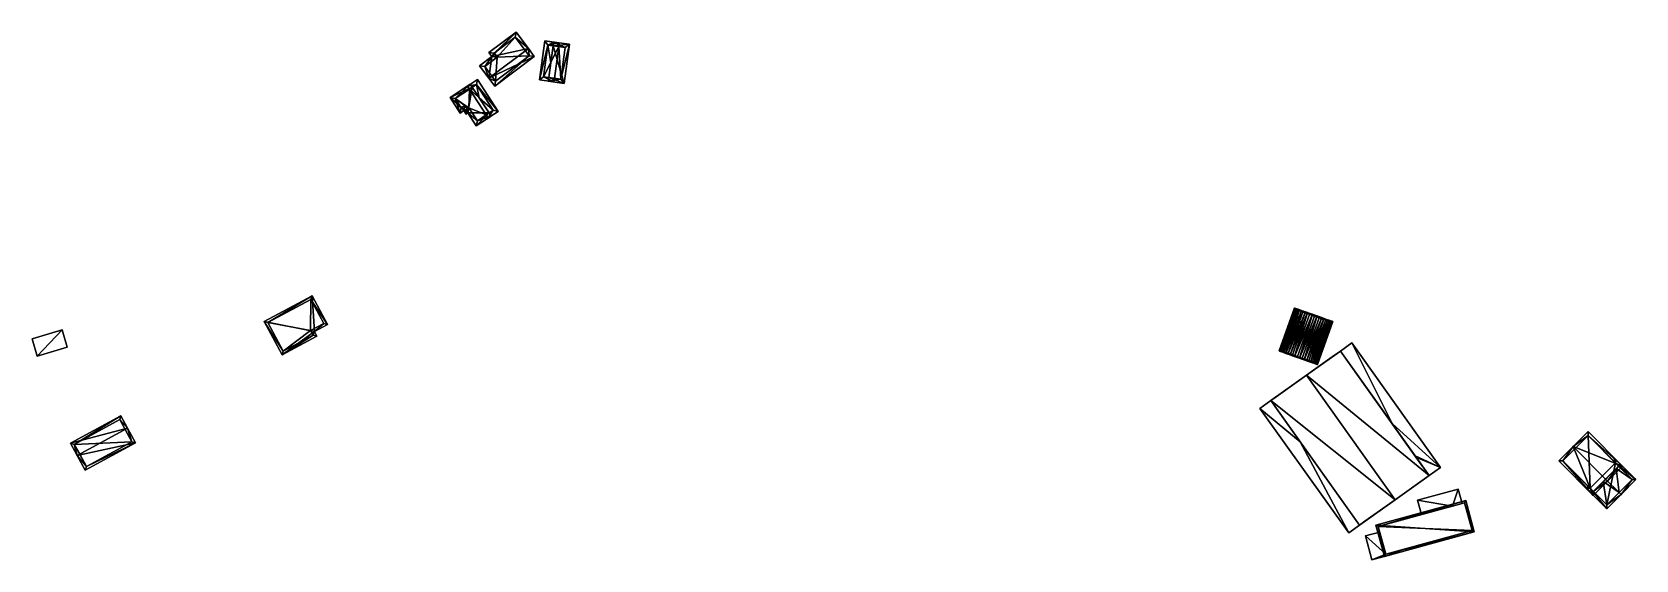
# Model space of a CAD drawing. Header units: inches. Extents: x 2718892 to 2719330, y 1076863 to 1077007.
import ezdxf

# ---------------------------------------------------------------- set-up
doc = ezdxf.new("R2010")
doc.units = ezdxf.units.IN
doc.header["$MEASUREMENT"] = 0
doc.layers.add('Gebaeude Einzelhaus', color=10, linetype='Continuous')
doc.layers.add('Offenes Gebaeude', color=10, linetype='Continuous')

msp = doc.modelspace()

# ---------------------------------------------------------------- meshes
at = {"layer": 'Gebaeude Einzelhaus'}
mesh = msp.add_polyface(dxfattribs=at)
corners = [(2719029.26, 1077000.293, 479.007), (2719016.86, 1076994.396, 479.876), (2719018.474, 1076992.235, 479.007), (2719027.645, 1077002.454, 479.876), (2719024.275, 1077006.966, 479.007), (2719017.704, 1077000.32, 479.222), (2719016.87, 1077001.435, 479.007), (2719014.321, 1076997.794, 479.222), (2719027.86, 1077000.495, 479.329), (2719018.676, 1076993.635, 479.329), (2719024.073, 1077005.566, 479.161), (2719026.844, 1077001.856, 479.876), (2719018.27, 1077001.233, 479.161), (2719015.721, 1076997.591, 479.376), (2719019.104, 1077000.118, 479.376), (2719017.661, 1076994.994, 479.876), (2719027.86, 1077000.495, 473.223), (2719024.073, 1077005.566, 473.223), (2719018.27, 1077001.233, 473.223), (2719019.104, 1077000.118, 473.223), (2719015.721, 1076997.591, 473.223), (2719018.676, 1076993.635, 473.223)]
mesh.append_faces([[corners[k] for k in face] for face in [(19, 21, 20), (17, 19, 18), (16, 21, 19), (16, 19, 17), (8, 21, 16), (9, 21, 8), (20, 21, 15), (15, 21, 9), (13, 20, 15), (19, 20, 14), (14, 20, 13), (18, 19, 12), (12, 19, 14), (17, 18, 12), (10, 17, 12), (16, 17, 11), (11, 17, 10), (8, 16, 11), (15, 9, 1), (13, 15, 1), (7, 13, 1), (14, 13, 5), (12, 14, 5), (5, 13, 7), (6, 12, 5), (10, 12, 4), (4, 12, 6), (11, 10, 3), (8, 11, 3), (3, 10, 4), (0, 8, 3), (2, 9, 8), (1, 9, 2), (2, 8, 0), (7, 1, 5), (6, 5, 4), (5, 1, 3), (4, 5, 3), (3, 1, 0), (0, 1, 2)]])
mesh = msp.add_polyface(dxfattribs=at)
corners = [(2719031.759, 1076994.77, 479.311), (2719033.177, 1076994.576, 479.497), (2719033.742, 1076998.704, 479.497), (2719032.943, 1077003.431, 479.311), (2719034.362, 1077003.237, 479.497), (2719036.054, 1077004.015, 479.702), (2719035.919, 1077003.024, 479.702), (2719032.088, 1077004.558, 479.181), (2719030.633, 1076993.915, 479.181), (2719034.599, 1076993.373, 479.702), (2719034.734, 1076994.363, 479.702), (2719034.498, 1077004.228, 479.498), (2719031.759, 1076994.77, 472.793), (2719032.943, 1077003.431, 472.793), (2719034.362, 1077003.237, 472.793), (2719035.919, 1077003.024, 472.793), (2719033.177, 1076994.576, 472.793), (2719034.734, 1076994.363, 472.793), (2719034.498, 1077004.228, 480.05), (2719034.362, 1077003.237, 480.05), (2719038.824, 1077003.636, 479.181), (2719037.369, 1076992.994, 479.181), (2719033.177, 1076994.576, 480.05), (2719033.041, 1076993.586, 480.05), (2719037.698, 1077002.781, 479.38), (2719036.514, 1076994.12, 479.38), (2719034.272, 1077002.578, 479.497), (2719037.698, 1077002.781, 472.793), (2719036.514, 1076994.12, 472.793)]
mesh.append_faces([[corners[k] for k in face] for face in [(27, 28, 15), (15, 28, 17), (10, 22, 1), (28, 25, 17), (17, 25, 10), (10, 25, 22), (6, 24, 15), (15, 24, 27), (4, 19, 6), (6, 19, 24), (28, 27, 25), (25, 27, 24), (26, 1, 22), (4, 26, 19), (26, 22, 19), (23, 25, 21), (22, 25, 23), (18, 24, 19), (25, 24, 20), (21, 25, 20), (20, 24, 18), (23, 21, 22), (22, 21, 19), (19, 21, 20), (18, 19, 20), (15, 17, 12), (15, 12, 13), (17, 1, 16), (17, 10, 1), (16, 0, 12), (16, 1, 0), (14, 4, 15), (15, 4, 6), (13, 3, 14), (14, 3, 4), (13, 12, 3), (3, 12, 0), (3, 0, 8), (7, 3, 8), (11, 3, 7), (5, 3, 11), (6, 3, 5), (8, 0, 9), (9, 0, 10), (0, 8, 9), (0, 9, 10), (3, 7, 8), (3, 8, 0), (5, 7, 3), (5, 3, 6), (2, 4, 3), (2, 3, 0), (0, 1, 2)]])
mesh = msp.add_polyface(dxfattribs=at)
corners = [(2719013.454, 1076992.653, 479.396), (2719014.238, 1076989.05, 479.681), (2719018.045, 1076985.655, 479.397), (2719016.94, 1076984.93, 479.681), (2719012.35, 1076991.929, 479.681), (2719019.43, 1076985.368, 479.181), (2719016.716, 1076983.588, 479.88), (2719013.741, 1076994.038, 479.181), (2719016.168, 1076984.424, 479.88), (2719011.029, 1076992.259, 479.88), (2719011.578, 1076991.422, 479.88), (2719018.045, 1076985.655, 472.873), (2719013.454, 1076992.653, 472.873), (2719016.94, 1076984.93, 472.873), (2719016.168, 1076984.424, 472.873), (2719012.35, 1076991.929, 472.873), (2719011.578, 1076991.422, 472.873), (2719011.136, 1076984.939, 479.156), (2719010.05, 1076985.558, 479.051), (2719010.66, 1076984.626, 479.05), (2719013.435, 1076981.435, 479.156), (2719016.94, 1076984.93, 480.05), (2719012.35, 1076991.929, 480.05), (2719006.286, 1076989.148, 478.833), (2719017.489, 1076984.094, 480.05), (2719011.801, 1076992.765, 480.05), (2719009.065, 1076984.911, 478.833), (2719010.949, 1076986.011, 479.236), (2719013.723, 1076982.82, 479.341), (2719011.424, 1076986.324, 479.34), (2719007.671, 1076988.86, 479.018), (2719009.353, 1076986.296, 479.018), (2719010.339, 1076986.943, 479.236), (2719016.704, 1076985.29, 479.681), (2719009.353, 1076986.296, 472.873), (2719007.671, 1076988.86, 472.873), (2719010.339, 1076986.943, 472.873), (2719010.949, 1076986.011, 472.873), (2719011.424, 1076986.324, 472.873), (2719013.723, 1076982.82, 472.873), (2719011.579, 1076991.423, 479.88)]
mesh.append_faces([[corners[k] for k in face] for face in [(36, 38, 37), (38, 14, 39), (38, 16, 14), (36, 35, 38), (38, 35, 16), (36, 34, 35), (35, 30, 16), (16, 30, 40), (4, 40, 22), (3, 21, 8), (14, 28, 39), (14, 8, 28), (38, 39, 29), (29, 39, 28), (37, 38, 27), (27, 38, 29), (36, 37, 27), (32, 36, 27), (34, 36, 31), (31, 36, 32), (35, 34, 30), (30, 34, 31), (33, 4, 22), (3, 33, 21), (33, 22, 21), (32, 27, 18), (31, 32, 18), (30, 31, 26), (26, 31, 18), (23, 30, 26), (25, 30, 23), (22, 30, 25), (24, 28, 21), (20, 28, 24), (29, 28, 17), (27, 29, 17), (17, 28, 20), (18, 27, 19), (19, 27, 17), (26, 18, 23), (25, 23, 22), (24, 21, 20), (23, 18, 17), (22, 23, 17), (21, 22, 17), (20, 21, 17), (17, 18, 19), (11, 16, 12), (14, 16, 11), (10, 4, 16), (16, 4, 15), (15, 0, 12), (15, 4, 0), (13, 3, 14), (14, 3, 8), (11, 2, 13), (13, 2, 3), (11, 12, 0), (2, 11, 0), (8, 2, 6), (9, 0, 10), (7, 0, 9), (2, 0, 5), (6, 2, 5), (5, 0, 7), (0, 7, 9), (0, 9, 10), (6, 2, 8), (5, 7, 0), (5, 0, 2), (5, 2, 6), (1, 0, 4), (1, 3, 2), (0, 1, 2)]])
mesh = msp.add_polyface(dxfattribs=at)
corners = [(2718968.66, 1076935.134, 470.858), (2718969.29, 1076925.346, 472.037), (2718972.891, 1076927.289, 472.037), (2718955.591, 1076928.088, 470.858), (2718960.491, 1076919.001, 472.223), (2718969.959, 1076924.108, 472.223), (2718968.356, 1076934.118, 470.957), (2718971.875, 1076927.593, 471.938), (2718956.608, 1076927.784, 470.957), (2718960.795, 1076920.018, 472.124), (2718968.943, 1076924.411, 472.124), (2718968.274, 1076925.65, 471.938), (2718968.943, 1076924.411, 464.811), (2718968.274, 1076925.65, 464.811), (2718971.875, 1076927.593, 464.811), (2718968.356, 1076934.118, 464.811), (2718956.608, 1076927.784, 464.811), (2718960.795, 1076920.018, 464.811)]
mesh.append_faces([[corners[k] for k in face] for face in [(13, 17, 16), (13, 16, 15), (13, 15, 14), (12, 17, 13), (9, 17, 12), (9, 12, 10), (16, 17, 8), (8, 17, 9), (15, 16, 6), (6, 16, 8), (14, 15, 6), (7, 14, 6), (13, 14, 7), (11, 13, 7), (12, 13, 11), (10, 12, 11), (11, 7, 1), (10, 11, 1), (5, 10, 1), (4, 9, 10), (4, 10, 5), (8, 9, 3), (3, 9, 4), (6, 8, 0), (0, 8, 3), (7, 6, 2), (1, 7, 2), (2, 6, 0), (5, 1, 4), (4, 1, 3), (3, 1, 0), (0, 1, 2)]])
mesh = msp.add_polyface(dxfattribs=at)
corners = [(2719246.783, 1076928.148, 477.092), (2719242.599, 1076916.41, 477.092), (2719246.905, 1076928.104, 476.577), (2719242.723, 1076916.366, 476.577), (2719246.58, 1076928.22, 477.591), (2719242.396, 1076916.483, 477.591), (2719246.3, 1076928.32, 478.065), (2719245.949, 1076928.445, 478.507), (2719241.765, 1076916.708, 478.507), (2719242.116, 1076916.581, 478.065), (2719245.53, 1076928.594, 478.911), (2719245.051, 1076928.765, 479.268), (2719240.868, 1076917.028, 479.268), (2719241.346, 1076916.856, 478.911), (2719244.52, 1076928.954, 479.577), (2719243.945, 1076929.159, 479.83), (2719239.761, 1076917.421, 479.83), (2719240.336, 1076917.216, 479.577), (2719243.335, 1076929.376, 480.022), (2719239.151, 1076917.639, 480.022), (2719242.699, 1076929.603, 480.152), (2719242.048, 1076929.835, 480.218), (2719237.864, 1076918.098, 480.218), (2719238.515, 1076917.865, 480.152), (2719241.391, 1076930.069, 480.218), (2719240.74, 1076930.301, 480.152), (2719236.556, 1076918.564, 480.152), (2719237.208, 1076918.331, 480.218), (2719240.104, 1076930.528, 480.022), (2719239.494, 1076930.745, 479.83), (2719235.31, 1076919.008, 479.83), (2719235.92, 1076918.79, 480.022), (2719238.919, 1076930.95, 479.577), (2719234.735, 1076919.213, 479.577), (2719238.388, 1076931.14, 479.268), (2719234.204, 1076919.403, 479.268), (2719237.909, 1076931.31, 478.911), (2719237.49, 1076931.459, 478.507), (2719233.725, 1076919.573, 478.911), (2719237.139, 1076931.585, 478.065), (2719232.955, 1076919.848, 478.065), (2719233.308, 1076919.721, 478.507), (2719236.859, 1076931.684, 477.591), (2719236.656, 1076931.756, 477.092), (2719232.473, 1076920.019, 477.092), (2719232.676, 1076919.946, 477.591), (2719236.534, 1076931.8, 476.577), (2719232.35, 1076920.063, 476.577), (2719242.764, 1076916.351, 476.055), (2719246.946, 1076928.089, 476.055), (2719232.309, 1076920.078, 476.055), (2719236.493, 1076931.815, 476.055), (2719246.628, 1076927.938, 477.267), (2719242.613, 1076916.671, 477.264), (2719246.216, 1076928.085, 478.065), (2719246.496, 1076927.985, 477.591), (2719245.865, 1076928.21, 478.507), (2719244.967, 1076928.53, 479.268), (2719245.446, 1076928.359, 478.911), (2719244.436, 1076928.719, 479.577), (2719243.861, 1076928.924, 479.83), (2719242.615, 1076929.368, 480.152), (2719243.251, 1076929.141, 480.022), (2719241.964, 1076929.6, 480.218), (2719241.307, 1076929.834, 480.218), (2719240.02, 1076930.293, 480.022), (2719240.656, 1076930.066, 480.152), (2719239.41, 1076930.51, 479.83), (2719238.304, 1076930.904, 479.268), (2719238.835, 1076930.715, 479.577), (2719237.825, 1076931.075, 478.911), (2719237.055, 1076931.35, 478.065), (2719237.406, 1076931.224, 478.507), (2719236.644, 1076931.496, 477.268), (2719236.775, 1076931.449, 477.591), (2719232.628, 1076920.229, 477.267), (2719232.76, 1076920.182, 477.591), (2719233.392, 1076919.957, 478.507), (2719233.039, 1076920.083, 478.065), (2719233.809, 1076919.808, 478.911), (2719234.819, 1076919.448, 479.577), (2719234.288, 1076919.638, 479.268), (2719236.004, 1076919.026, 480.022), (2719235.394, 1076919.243, 479.83), (2719237.292, 1076918.567, 480.218), (2719236.64, 1076918.799, 480.152), (2719238.599, 1076918.101, 480.152), (2719237.948, 1076918.333, 480.218), (2719239.845, 1076917.657, 479.83), (2719239.235, 1076917.875, 480.022), (2719240.42, 1076917.452, 479.577), (2719241.43, 1076917.092, 478.911), (2719240.952, 1076917.263, 479.268), (2719242.2, 1076916.818, 478.065), (2719241.849, 1076916.943, 478.507), (2719242.48, 1076916.718, 477.591), (2719246.628, 1076927.938, 471.693), (2719236.644, 1076931.496, 471.693), (2719232.628, 1076920.229, 471.693), (2719242.613, 1076916.671, 471.693)]
mesh.append_faces([[corners[k] for k in face] for face in [(97, 99, 98), (96, 99, 97), (53, 99, 96), (53, 96, 52), (95, 99, 53), (93, 99, 95), (94, 99, 93), (91, 99, 94), (92, 99, 91), (90, 99, 92), (88, 99, 90), (89, 99, 88), (86, 99, 89), (98, 99, 87), (87, 99, 86), (84, 98, 87), (85, 98, 84), (82, 98, 85), (83, 98, 82), (80, 98, 83), (81, 98, 80), (79, 98, 81), (77, 98, 79), (78, 98, 77), (76, 98, 78), (75, 98, 76), (97, 98, 75), (73, 97, 75), (74, 97, 73), (71, 97, 74), (72, 97, 71), (70, 97, 72), (68, 97, 70), (69, 97, 68), (67, 97, 69), (65, 97, 67), (66, 97, 65), (64, 97, 66), (96, 97, 63), (63, 97, 64), (61, 96, 63), (62, 96, 61), (60, 96, 62), (59, 96, 60), (57, 96, 59), (58, 96, 57), (56, 96, 58), (54, 96, 56), (55, 96, 54), (52, 96, 55), (47, 50, 46), (50, 51, 46), (3, 2, 49), (3, 49, 48), (95, 53, 5), (93, 95, 5), (5, 53, 1), (9, 93, 5), (94, 93, 8), (91, 94, 8), (8, 93, 9), (13, 91, 8), (92, 91, 12), (90, 92, 12), (12, 91, 13), (88, 90, 17), (17, 90, 12), (16, 88, 17), (89, 88, 19), (86, 89, 19), (19, 88, 16), (23, 86, 19), (87, 86, 22), (84, 87, 22), (22, 86, 23), (27, 84, 22), (85, 84, 26), (82, 85, 26), (26, 84, 27), (31, 82, 26), (83, 82, 30), (80, 83, 30), (30, 82, 31), (33, 80, 30), (81, 80, 35), (79, 81, 35), (35, 80, 33), (77, 79, 38), (38, 79, 35), (41, 77, 38), (78, 77, 40), (76, 78, 40), (40, 77, 41), (75, 76, 45), (45, 76, 40), (44, 75, 45), (73, 75, 43), (43, 75, 44), (43, 44, 47), (43, 47, 46), (74, 73, 42), (71, 74, 42), (42, 73, 43), (39, 71, 42), (72, 71, 37), (70, 72, 37), (37, 71, 39), (68, 70, 36), (36, 70, 37), (34, 68, 36), (69, 68, 32), (67, 69, 32), (32, 68, 34), (65, 67, 29), (29, 67, 32), (28, 65, 29), (66, 65, 25), (64, 66, 25), (25, 65, 28), (63, 64, 24), (24, 64, 25), (61, 63, 21), (21, 63, 24), (20, 61, 21), (62, 61, 18), (60, 62, 18), (18, 61, 20), (59, 60, 15), (15, 60, 18), (57, 59, 14), (14, 59, 15), (11, 57, 14), (58, 57, 10), (56, 58, 10), (10, 57, 11), (54, 56, 7), (7, 56, 10), (6, 54, 7), (55, 54, 4), (52, 55, 4), (4, 54, 6), (0, 53, 52), (1, 53, 0), (0, 52, 4), (2, 3, 1), (2, 1, 0), (47, 46, 50), (50, 46, 51), (3, 49, 2), (3, 48, 49), (47, 44, 43), (46, 47, 43), (45, 40, 42), (44, 45, 42), (43, 44, 42), (42, 40, 39), (41, 38, 37), (40, 41, 37), (39, 40, 37), (38, 35, 36), (37, 38, 36), (36, 35, 34), (35, 33, 32), (34, 35, 32), (33, 30, 29), (32, 33, 29), (31, 26, 28), (30, 31, 28), (29, 30, 28), (28, 26, 25), (27, 22, 24), (26, 27, 24), (25, 26, 24), (24, 22, 21), (23, 19, 20), (22, 23, 20), (21, 22, 20), (20, 19, 18), (19, 16, 15), (18, 19, 15), (17, 12, 14), (16, 17, 14), (15, 16, 14), (14, 12, 11), (13, 8, 10), (12, 13, 10), (11, 12, 10), (10, 8, 7), (9, 5, 6), (8, 9, 6), (7, 8, 6), (6, 5, 4), (5, 1, 0), (4, 5, 0), (1, 3, 2), (0, 1, 2)]])
mesh = msp.add_polyface(dxfattribs=at)
corners = [(2719239.783, 1076913.469, 481.791), (2719273.226, 1076886.125, 479.705), (2719249.024, 1076920.06, 479.705), (2719230.08, 1076906.549, 479.705), (2719263.984, 1076879.534, 481.791), (2719254.283, 1076872.615, 479.705), (2719235.62, 1076898.782, 477.493), (2719230.08, 1076906.549, 477.493), (2719254.283, 1076872.615, 477.492), (2719230.08, 1076906.549, 470.041), (2719254.283, 1076872.615, 470.041), (2719235.87, 1076898.431, 477.393), (2719254.283, 1076872.615, 477.392), (2719230.08, 1076906.549, 477.393), (2719269.642, 1076891.15, 478.274), (2719273.226, 1076886.125, 478.274), (2719249.024, 1076920.06, 478.274), (2719273.226, 1076886.125, 470.041), (2719249.024, 1076920.06, 470.042), (2719269.392, 1076891.501, 478.174), (2719249.024, 1076920.06, 478.174), (2719273.226, 1076886.125, 478.174), (2719271.004, 1076884.541, 478.581), (2719271.004, 1076884.541, 478.681), (2719255.745, 1076873.658, 477.987), (2719255.745, 1076873.658, 477.887), (2719246.803, 1076918.476, 478.581), (2719246.803, 1076918.476, 478.681), (2719231.542, 1076907.592, 477.988), (2719231.542, 1076907.592, 477.888), (2719263.984, 1076879.534, 470.041), (2719239.783, 1076913.469, 470.041)]
mesh.append_faces([[corners[k] for k in face] for face in [(17, 31, 18), (30, 31, 17), (9, 31, 30), (9, 30, 10), (29, 7, 28), (29, 13, 7), (29, 9, 13), (18, 26, 20), (27, 2, 16), (28, 0, 29), (29, 0, 9), (9, 0, 18), (18, 0, 26), (26, 0, 27), (27, 0, 2), (28, 3, 0), (28, 7, 3), (27, 16, 26), (26, 16, 20), (24, 8, 25), (25, 8, 12), (22, 17, 21), (10, 25, 12), (24, 5, 8), (23, 4, 22), (22, 4, 17), (17, 4, 10), (10, 4, 25), (25, 4, 24), (24, 4, 5), (15, 1, 23), (23, 1, 4), (22, 15, 23), (22, 21, 15), (19, 21, 17), (18, 20, 19), (17, 18, 19), (14, 16, 2), (15, 14, 1), (14, 2, 1), (11, 13, 9), (10, 12, 11), (9, 10, 11), (6, 8, 5), (7, 6, 3), (6, 5, 3), (5, 4, 3), (4, 1, 0), (3, 4, 0), (0, 1, 2)]])
mesh = msp.add_polyface(dxfattribs=at)
corners = [(2718920.506, 1076895.011, 468.877), (2718904.644, 1076891.565, 470.789), (2718906.821, 1076887.565, 468.877), (2718918.329, 1076899.013, 470.789), (2718916.501, 1076902.373, 468.877), (2718902.816, 1076894.925, 468.877), (2718907.121, 1076888.583, 469.192), (2718919.489, 1076895.311, 469.192), (2718916.201, 1076901.355, 469.252), (2718917.67, 1076898.654, 470.789), (2718903.834, 1076894.625, 469.252), (2718905.303, 1076891.924, 470.789), (2718919.489, 1076895.311, 461.162), (2718916.201, 1076901.355, 461.162), (2718903.834, 1076894.625, 461.162), (2718907.121, 1076888.583, 461.162)]
mesh.append_faces([[corners[k] for k in face] for face in [(12, 15, 14), (12, 14, 13), (7, 15, 12), (6, 15, 7), (14, 15, 11), (11, 15, 6), (10, 14, 11), (13, 14, 10), (8, 13, 10), (12, 13, 9), (9, 13, 8), (7, 12, 9), (11, 6, 1), (10, 11, 1), (5, 10, 1), (8, 10, 4), (4, 10, 5), (9, 8, 3), (7, 9, 3), (3, 8, 4), (0, 6, 7), (0, 7, 3), (1, 6, 2), (2, 6, 0), (5, 1, 3), (4, 5, 3), (3, 1, 0), (0, 1, 2)]])
mesh = msp.add_polyface(dxfattribs=at)
corners = [(2719325.963, 1076888.714, 482.638), (2719312.489, 1076894.016, 483.941), (2719321.895, 1076884.635, 483.941), (2719317.999, 1076880.728, 482.638), (2719316.556, 1076898.095, 482.638), (2719308.591, 1076890.109, 482.638), (2719324.903, 1076888.713, 482.808), (2719317.998, 1076881.789, 482.815), (2719321.364, 1076885.164, 483.941), (2719316.558, 1076897.034, 482.808), (2719309.653, 1076890.11, 482.815), (2719313.02, 1076893.486, 483.941), (2719316.558, 1076897.034, 473.003), (2719309.653, 1076890.11, 473.003), (2719321.364, 1076885.165, 482.898), (2719321.741, 1076885.542, 482.777), (2719324.902, 1076888.712, 481.765), (2719321.006, 1076884.805, 482.778), (2719317.998, 1076881.789, 481.772), (2719324.004, 1076889.61, 481.765), (2719324.004, 1076889.61, 473.003), (2719317.099, 1076882.686, 481.772), (2719317.099, 1076882.686, 473.003), (2719324.003, 1076889.609, 473.003)]
mesh.append_faces([[corners[k] for k in face] for face in [(13, 12, 22), (23, 22, 12), (22, 21, 13), (13, 21, 10), (21, 18, 7), (10, 21, 7), (19, 20, 12), (16, 19, 6), (19, 12, 9), (6, 19, 9), (18, 17, 7), (14, 8, 17), (17, 8, 7), (15, 16, 6), (15, 6, 8), (14, 15, 8), (12, 13, 11), (11, 13, 10), (9, 12, 11), (10, 7, 3), (5, 10, 3), (11, 10, 1), (9, 11, 1), (1, 10, 5), (4, 9, 1), (6, 9, 0), (0, 9, 4), (7, 8, 2), (2, 8, 6), (3, 7, 2), (2, 6, 0), (5, 3, 1), (4, 1, 0), (1, 3, 2), (0, 1, 2)]])
mesh = msp.add_polyface(dxfattribs=at)
corners = [(2719325.017, 1076881.522, 482.897), (2719324.203, 1076888.011, 481.989), (2719321.364, 1076885.165, 482.898), (2719328.555, 1076885.07, 481.764), (2719324.902, 1076888.712, 481.765), (2719329.615, 1076885.071, 481.595), (2719325.548, 1076880.993, 482.897), (2719324.003, 1076889.609, 481.765), (2719324.001, 1076890.67, 481.595), (2719323.472, 1076890.14, 481.764), (2719321.65, 1076878.146, 481.772), (2719320.699, 1076884.498, 482.676), (2719317.998, 1076881.789, 481.772), (2719317.098, 1076882.685, 481.772), (2719316.567, 1076883.216, 481.772), (2719316.036, 1076882.684, 481.595), (2719321.651, 1076877.085, 481.595), (2719328.555, 1076885.07, 473.003), (2719321.65, 1076878.146, 473.003), (2719324.902, 1076888.712, 473.003), (2719324.003, 1076889.609, 473.003), (2719317.997, 1076881.788, 481.772), (2719317.997, 1076881.788, 473.003), (2719317.098, 1076882.685, 473.003)]
mesh.append_faces([[corners[k] for k in face] for face in [(20, 18, 23), (17, 18, 20), (22, 13, 23), (22, 21, 13), (18, 21, 22), (18, 10, 21), (20, 4, 19), (20, 7, 4), (19, 3, 17), (19, 4, 3), (0, 18, 17), (10, 18, 0), (0, 17, 3), (16, 10, 6), (6, 10, 0), (16, 13, 10), (16, 15, 13), (15, 14, 13), (7, 9, 8), (3, 6, 0), (8, 5, 7), (7, 5, 3), (3, 5, 6), (10, 16, 6), (10, 6, 0), (13, 16, 10), (15, 16, 13), (13, 14, 15), (11, 12, 10), (0, 2, 11), (10, 0, 11), (8, 9, 7), (6, 3, 0), (5, 8, 7), (5, 7, 3), (5, 3, 6), (4, 1, 3), (0, 3, 1), (0, 1, 2)]])
mesh = msp.add_polyface(dxfattribs=at)
corners = [(2719258.715, 1076872.6, 478.141), (2719285.551, 1076870.76, 478.662), (2719283.218, 1076879.298, 478.141), (2719261.049, 1076864.063, 478.662), (2719259.329, 1076872.25, 478.17), (2719282.868, 1076878.684, 478.17), (2719261.399, 1076864.676, 478.633), (2719284.938, 1076871.11, 478.633), (2719284.938, 1076871.11, 470.25), (2719282.868, 1076878.684, 470.25), (2719282.237, 1076878.512, 477.878), (2719271.159, 1076875.484, 477.878), (2719259.329, 1076872.25, 470.25), (2719282.237, 1076878.512, 477.978), (2719271.159, 1076875.484, 477.978), (2719259.744, 1076870.731, 475.955), (2719259.744, 1076870.731, 476.055), (2719261.399, 1076864.676, 470.25), (2719261.399, 1076864.676, 475.955), (2719261.399, 1076864.676, 476.055), (2719265.212, 1076865.718, 476.055), (2719265.212, 1076865.718, 475.955)]
mesh.append_faces([[corners[k] for k in face] for face in [(8, 17, 12), (8, 12, 9), (18, 17, 21), (21, 17, 8), (7, 21, 8), (20, 21, 7), (20, 7, 6), (6, 19, 20), (6, 16, 19), (15, 17, 18), (17, 15, 12), (16, 4, 15), (4, 16, 6), (15, 4, 12), (11, 4, 14), (11, 12, 4), (5, 13, 14), (5, 14, 4), (10, 13, 5), (11, 9, 12), (9, 11, 10), (5, 9, 10), (8, 9, 5), (7, 8, 5), (1, 6, 7), (7, 5, 1), (4, 6, 3), (3, 6, 1), (0, 4, 3), (5, 4, 2), (1, 5, 2), (2, 4, 0), (3, 1, 0), (0, 1, 2)]])
at = {"layer": 'Offenes Gebaeude'}
mesh = msp.add_polyface(dxfattribs=at)
corners = [(2718893.714, 1076918.683, 472.179), (2718900.501, 1076925.828, 472.678), (2718892.319, 1076923.419, 472.678), (2718901.895, 1076921.091, 472.179), (2718892.319, 1076923.419, 472.578), (2718893.714, 1076918.683, 472.079), (2718901.895, 1076921.091, 472.079), (2718900.501, 1076925.828, 472.578)]
mesh.append_faces([[corners[k] for k in face] for face in [(5, 7, 6), (4, 7, 5), (2, 7, 4), (1, 7, 2), (6, 7, 3), (3, 7, 1), (5, 6, 0), (0, 6, 3), (4, 5, 0), (2, 4, 0), (3, 1, 0), (0, 1, 2)]])
mesh = msp.add_polyface(dxfattribs=at)
corners = [(2719252.125, 1076922.271, 477.706), (2719263.125, 1076900.289, 478.274), (2719276.328, 1076888.336, 477.706), (2719249.024, 1076920.059, 478.274), (2719269.642, 1076891.15, 478.274), (2719273.227, 1076886.124, 478.274), (2719252.125, 1076922.271, 477.606), (2719276.328, 1076888.336, 477.606), (2719273.227, 1076886.124, 478.174), (2719249.024, 1076920.059, 478.174), (2719263.125, 1076900.289, 478.174), (2719269.392, 1076891.501, 478.174)]
mesh.append_faces([[corners[k] for k in face] for face in [(8, 11, 7), (7, 11, 10), (6, 7, 10), (6, 10, 9), (9, 0, 6), (9, 3, 0), (7, 2, 8), (8, 2, 5), (7, 6, 2), (2, 6, 0), (2, 4, 5), (1, 4, 2), (0, 3, 1), (0, 1, 2)]])
mesh = msp.add_polyface(dxfattribs=at)
corners = [(2719227.116, 1076904.435, 476.49), (2719251.319, 1076870.501, 476.49), (2719238.076, 1076895.338, 477.493), (2719254.283, 1076872.615, 477.492), (2719230.08, 1076906.548, 477.493), (2719251.319, 1076870.501, 476.39), (2719227.116, 1076904.435, 476.39), (2719254.283, 1076872.615, 477.392), (2719230.08, 1076906.548, 477.393), (2719238.076, 1076895.338, 477.393)]
mesh.append_faces([[corners[k] for k in face] for face in [(8, 9, 6), (5, 6, 9), (7, 5, 9), (6, 0, 8), (8, 0, 4), (7, 1, 5), (7, 3, 1), (6, 5, 0), (0, 5, 1), (2, 4, 0), (1, 3, 2), (0, 1, 2)]])
mesh = msp.add_polyface(dxfattribs=at)
corners = [(2719270.086, 1076879.408, 477.445), (2719279.639, 1076877.801, 477.978), (2719281.165, 1076882.436, 477.445), (2719271.159, 1076875.484, 477.978), (2719282.237, 1076878.512, 477.978), (2719282.237, 1076878.512, 477.878), (2719281.165, 1076882.436, 477.345), (2719270.086, 1076879.408, 477.345), (2719271.159, 1076875.484, 477.878), (2719279.639, 1076877.801, 477.878)]
mesh.append_faces([[corners[k] for k in face] for face in [(6, 5, 9), (7, 6, 9), (7, 9, 8), (8, 0, 7), (8, 3, 0), (6, 7, 2), (2, 7, 0), (2, 5, 6), (5, 2, 4), (1, 4, 2), (0, 3, 1), (0, 1, 2)]])
mesh = msp.add_polyface(dxfattribs=at)
corners = [(2719261.399, 1076864.676, 476.055), (2719255.868, 1076869.671, 476.055), (2719257.654, 1076863.135, 476.055), (2719259.744, 1076870.731, 476.055), (2719265.344, 1076865.236, 476.055), (2719265.212, 1076865.718, 476.055), (2719257.654, 1076863.135, 475.955), (2719255.868, 1076869.671, 475.955), (2719265.344, 1076865.236, 475.955), (2719265.212, 1076865.718, 475.955), (2719259.744, 1076870.731, 475.955), (2719261.399, 1076864.676, 475.955)]
mesh.append_faces([[corners[k] for k in face] for face in [(11, 9, 8), (11, 8, 6), (6, 7, 11), (10, 11, 7), (10, 7, 3), (3, 7, 1), (4, 8, 9), (9, 5, 4), (6, 8, 2), (2, 8, 4), (7, 6, 1), (1, 6, 2), (4, 5, 0), (2, 4, 0), (3, 1, 0), (0, 1, 2)]])

doc.saveas('drawing.dxf')
